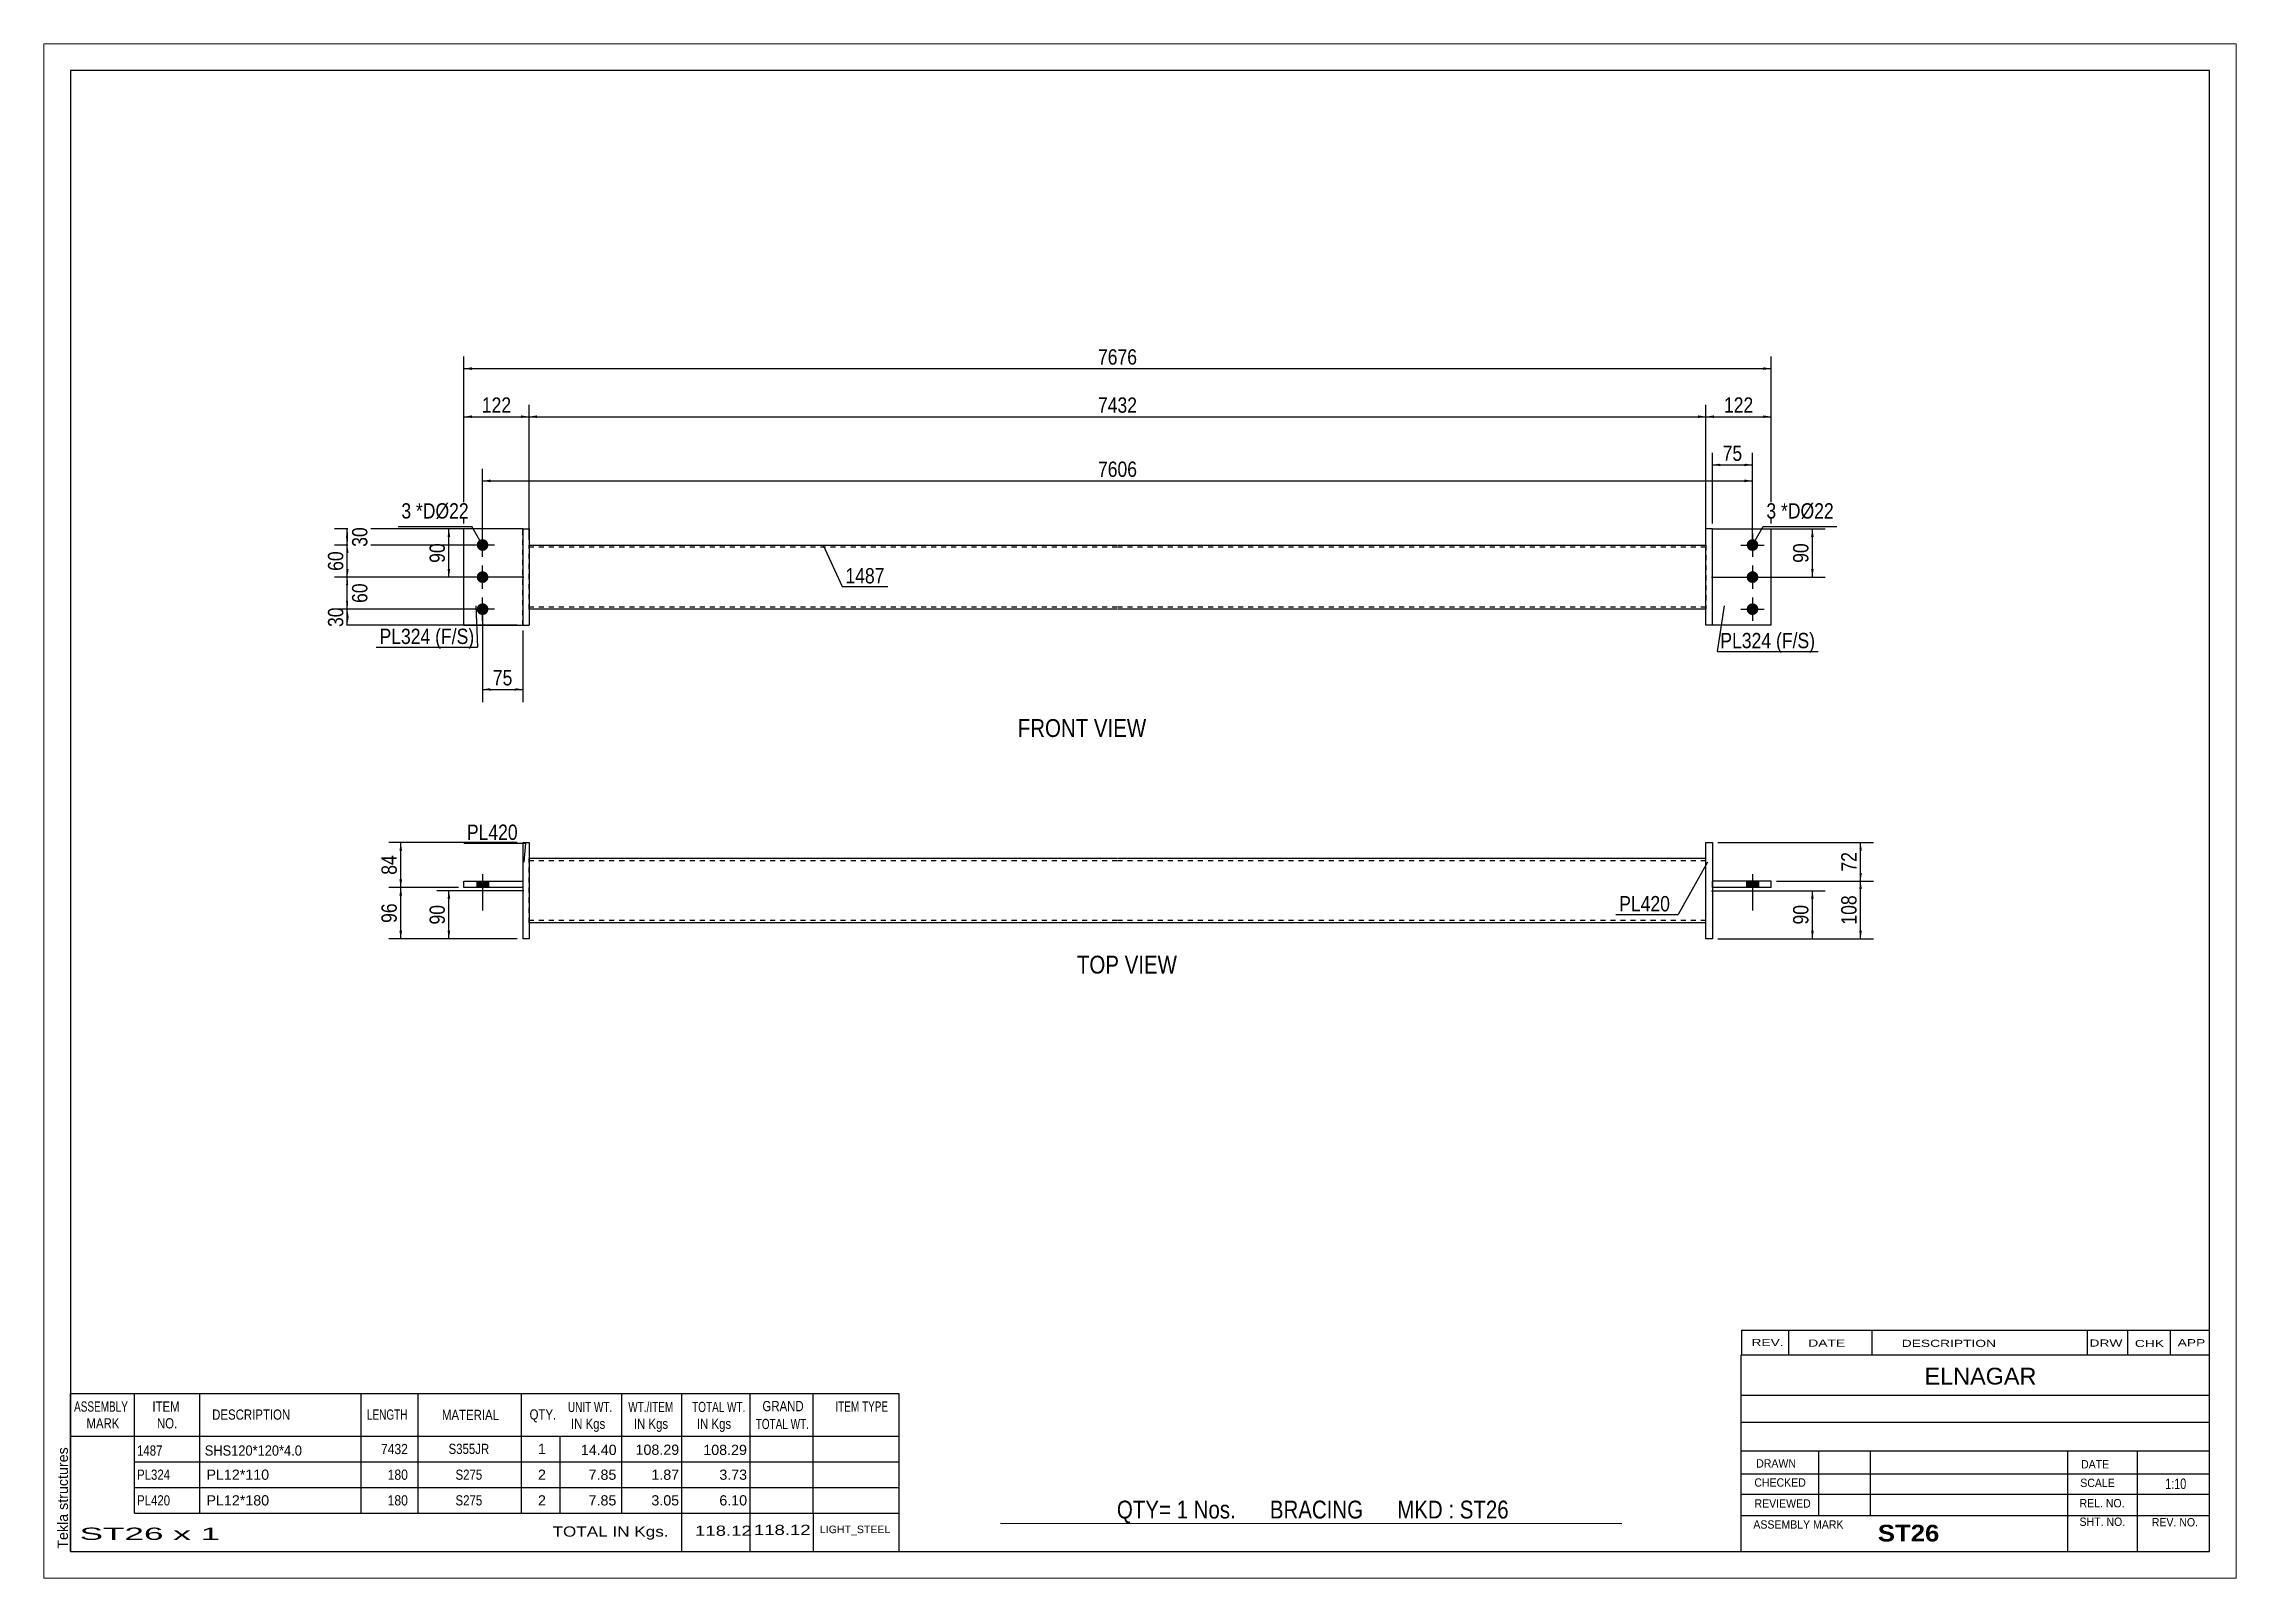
# Paper-space layout 'Layout1' of a CAD drawing. Header units: millimetres. Extents: x 0 to 410, y 0 to 287.
# The model-space entities are those that its viewports show. They can reach past a viewport. Long polylines and large blocks are cut down to what shows.
import ezdxf

# ---------------------------------------------------------------- set-up
doc = ezdxf.new("R2010")
doc.units = ezdxf.units.MM
doc.linetypes.add('DXK_LINE_DOT1', pattern=[1.8814, 0.9407, -0.9407])
doc.layers.add('Viewport layer', color=7, linetype='Continuous', plot=False)
doc.styles.add('Arial', font='ARIAL.TTF', dxfattribs={"height": 0.2})
doc.styles.add('Arial Bold', font='ARIALBD.TTF', dxfattribs={"height": 0.2})
doc.styles.add('Arial Narrow', font='ARIALN.TTF', dxfattribs={"height": 0.2})

# ---------------------------------------------------------------- blocks, each defined once
blk = doc.blocks.new('Unknown-629096005-1629')
at = {"color": 5, "linetype": 'Continuous'}
for p, q in [((405, 282), (5, 282)), ((5, 282), (5, 5)), ((405, 5), (405, 282)), ((5, 5), (405, 5))]:
    blk.add_line(p, q, dxfattribs=at)
at = {"color": 174, "linetype": 'Continuous', "style": 'Arial'}
blk.add_text('Tekla structures', height=1.9102, rotation=90, dxfattribs=at).set_placement((4.5, 5.5))
blk = doc.blocks.new('Unknown-629096005-11 - 1222')
at = {"color": 0, "linetype": 'Continuous'}
blk.add_wipeout([(206.21, 157.35), (206.21, 160.85), (182.14, 160.85), (182.14, 157.35)], dxfattribs=at)
at = {"color": 6, "linetype": 'Continuous', "style": 'Arial Narrow'}
blk.add_text('FRONT VIEW', height=3.34, dxfattribs=at).set_placement((182.14, 157.35))
blk = doc.blocks.new('Unknown-629096005-12 - 1249')
at = {"color": 0, "linetype": 'Continuous'}
blk.add_wipeout([(211.95, 113.09), (211.95, 116.59), (193.2, 116.59), (193.2, 113.09)], dxfattribs=at)
at = {"color": 6, "linetype": 'Continuous', "style": 'Arial Narrow'}
blk.add_text('TOP VIEW', height=3.34, dxfattribs=at).set_placement((193.2, 113.09))
blk = doc.blocks.new('Part-629096005-1239 - 1222')
at = {"color": 2, "linetype": 'Continuous'}
for p, q in [((89.55, 196.25), (89.55, 178.25)), ((89.55, 196.25), (90.75, 196.25)), ((90.75, 196.25), (90.75, 178.25)), ((89.55, 178.25), (90.75, 178.25))]:
    blk.add_line(p, q, dxfattribs=at)
blk = doc.blocks.new('Part-629096005-1238 - 1222')
at = {"color": 2, "linetype": 'Continuous'}
for p, q in [((78.55, 178.25), (78.55, 196.25)), ((89.55, 196.25), (78.55, 196.25)), ((78.55, 178.25), (89.55, 178.25))]:
    blk.add_line(p, q, dxfattribs=at)
at = {"color": 7, "linetype": 'DXK_LINE_DOT1'}
blk.add_line((89.55, 178.25), (89.55, 196.25), dxfattribs=at)
blk = doc.blocks.new('Part-629096005-1240 - 1222')
at = {"color": 2, "linetype": 'Continuous'}
for p, q in [((312.05, 196.25), (323.05, 196.25)), ((323.05, 178.25), (323.05, 196.25)), ((323.05, 178.25), (312.05, 178.25))]:
    blk.add_line(p, q, dxfattribs=at)
at = {"color": 7, "linetype": 'DXK_LINE_DOT1'}
blk.add_line((312.05, 178.25), (312.05, 196.25), dxfattribs=at)
blk = doc.blocks.new('Part-629096005-1241 - 1222')
at = {"color": 2, "linetype": 'Continuous'}
for p, q in [((312.05, 196.25), (310.85, 196.25)), ((310.85, 178.25), (310.85, 196.25)), ((312.05, 178.25), (312.05, 196.25)), ((312.05, 178.25), (310.85, 178.25))]:
    blk.add_line(p, q, dxfattribs=at)
blk = doc.blocks.new('Part-629096005-1242 - 1222')
at = {"color": 2, "linetype": 'Continuous'}
for p, q in [((90.75, 193.25), (200.75, 193.25)), ((200.85, 193.25), (310.85, 193.25)), ((200.75, 181.25), (90.75, 181.25)), ((310.85, 181.25), (200.85, 181.25))]:
    blk.add_line(p, q, dxfattribs=at)
at = {"color": 7, "linetype": 'DXK_LINE_DOT1'}
for p, q in [((90.75, 181.25), (90.75, 193.25)), ((200.75, 192.85), (90.75, 192.85)), ((310.85, 192.85), (200.85, 192.85)), ((310.85, 193.25), (310.85, 181.25)), ((200.75, 181.65), (90.75, 181.65)), ((310.85, 181.65), (200.85, 181.65))]:
    blk.add_line(p, q, dxfattribs=at)
blk = doc.blocks.new('Bolt-629096005-1243 - 1222')
at = {"linetype": 'Continuous'}
for points in [[(82.05, 192.15, -1), (82.05, 194.35, -1)], [(82.05, 186.15, -1), (82.05, 188.35, -1)], [(82.05, 180.15, -1), (82.05, 182.35, -1)]]:
    blk.add_hatch(color=3, dxfattribs=at).paths.add_polyline_path(points)
at = {"color": 3, "linetype": 'Continuous'}
for p, q in [((84.25, 193.25), (79.85, 193.25)), ((82.05, 191.05), (82.05, 195.45)), ((82.05, 185.05), (82.05, 189.45)), ((84.25, 187.25), (79.85, 187.25)), ((84.25, 181.25), (79.85, 181.25)), ((82.05, 179.05), (82.05, 183.45))]:
    blk.add_line(p, q, dxfattribs=at)
blk = doc.blocks.new('Bolt-629096005-1244 - 1222')
at = {"linetype": 'Continuous'}
for points in [[(319.55, 194.35, -1), (319.55, 192.15, -1)], [(319.55, 188.35, -1), (319.55, 186.15, -1)], [(319.55, 182.35, -1), (319.55, 180.15, -1)]]:
    blk.add_hatch(color=3, dxfattribs=at).paths.add_polyline_path(points)
at = {"color": 3, "linetype": 'Continuous'}
for p, q in [((317.35, 193.25), (321.75, 193.25)), ((319.55, 195.45), (319.55, 191.05)), ((319.55, 189.45), (319.55, 185.05)), ((317.35, 187.25), (321.75, 187.25)), ((317.35, 181.25), (321.75, 181.25)), ((319.55, 183.45), (319.55, 179.05))]:
    blk.add_line(p, q, dxfattribs=at)
blk = doc.blocks.new('Bolt-629096005-1256 - 1249')
at = {"linetype": 'Continuous'}
blk.add_hatch(color=3, dxfattribs=at).paths.add_polyline_path([(320.65, 130.39), (318.45, 130.39), (318.45, 129.19), (320.65, 129.19)])
blk.add_hatch(color=3, dxfattribs=at).paths.add_polyline_path([(320.65, 130.39), (318.45, 130.39), (318.45, 129.19), (320.65, 129.19)])
blk.add_hatch(color=3, dxfattribs=at).paths.add_polyline_path([(320.65, 130.39), (318.45, 130.39), (318.45, 129.19), (320.65, 129.19)])
at = {"color": 3, "linetype": 'Continuous'}
for p, q in [((319.55, 131.69), (319.55, 124.89)), ((319.55, 131.69), (319.55, 124.89)), ((319.55, 131.69), (319.55, 124.89)), ((318.45, 130.39), (318.45, 129.19)), ((318.45, 130.39), (318.45, 129.19)), ((318.45, 130.39), (318.45, 129.19)), ((320.65, 130.39), (320.65, 129.19)), ((320.65, 130.39), (320.65, 129.19)), ((320.65, 130.39), (320.65, 129.19))]:
    blk.add_line(p, q, dxfattribs=at)
blk = doc.blocks.new('Part-629096005-1250 - 1249')
at = {"color": 2, "linetype": 'Continuous'}
for p, q in [((78.55, 130.39), (89.55, 130.39)), ((78.55, 129.19), (78.55, 130.39)), ((89.55, 129.19), (78.55, 129.19)), ((89.55, 130.39), (89.55, 129.19))]:
    blk.add_line(p, q, dxfattribs=at)
blk = doc.blocks.new('Part-629096005-1251 - 1249')
at = {"color": 2, "linetype": 'Continuous'}
for p, q in [((89.55, 137.59), (89.55, 119.59)), ((89.55, 137.59), (90.75, 137.59)), ((90.75, 137.59), (90.75, 119.59)), ((90.75, 119.59), (89.55, 119.59))]:
    blk.add_line(p, q, dxfattribs=at)
blk = doc.blocks.new('Part-629096005-1252 - 1249')
at = {"color": 2, "linetype": 'Continuous'}
for p, q in [((323.05, 130.39), (312.05, 130.39)), ((312.05, 129.19), (312.05, 130.39)), ((323.05, 129.19), (312.05, 129.19)), ((323.05, 129.19), (323.05, 130.39))]:
    blk.add_line(p, q, dxfattribs=at)
blk = doc.blocks.new('Part-629096005-1253 - 1249')
at = {"color": 2, "linetype": 'Continuous'}
for p, q in [((310.85, 119.59), (310.85, 137.59)), ((310.85, 137.59), (312.05, 137.59)), ((312.05, 137.59), (312.05, 119.59)), ((312.05, 119.59), (310.85, 119.59))]:
    blk.add_line(p, q, dxfattribs=at)
blk = doc.blocks.new('Part-629096005-1254 - 1249')
at = {"color": 2, "linetype": 'Continuous'}
for p, q in [((200.75, 134.59), (90.75, 134.59)), ((310.85, 134.59), (200.85, 134.59)), ((200.75, 122.59), (90.75, 122.59)), ((310.85, 122.59), (200.85, 122.59))]:
    blk.add_line(p, q, dxfattribs=at)
at = {"color": 7, "linetype": 'DXK_LINE_DOT1'}
for p, q in [((90.75, 122.59), (90.75, 134.59)), ((200.75, 134.19), (90.75, 134.19)), ((310.85, 134.19), (200.85, 134.19)), ((310.85, 122.59), (310.85, 134.59)), ((200.75, 122.99), (90.75, 122.99)), ((310.85, 122.99), (200.85, 122.99))]:
    blk.add_line(p, q, dxfattribs=at)
blk = doc.blocks.new('Bolt-629096005-1255 - 1249')
at = {"linetype": 'Continuous'}
blk.add_hatch(color=3, dxfattribs=at).paths.add_polyline_path([(80.95, 129.19), (83.15, 129.19), (83.15, 130.39), (80.95, 130.39)])
blk.add_hatch(color=3, dxfattribs=at).paths.add_polyline_path([(80.95, 129.19), (83.15, 129.19), (83.15, 130.39), (80.95, 130.39)])
blk.add_hatch(color=3, dxfattribs=at).paths.add_polyline_path([(80.95, 129.19), (83.15, 129.19), (83.15, 130.39), (80.95, 130.39)])
at = {"color": 3, "linetype": 'Continuous'}
for p, q in [((82.05, 131.69), (82.05, 124.89)), ((82.05, 131.69), (82.05, 124.89)), ((82.05, 131.69), (82.05, 124.89)), ((80.95, 130.39), (80.95, 129.19)), ((80.95, 130.39), (80.95, 129.19)), ((80.95, 130.39), (80.95, 129.19)), ((83.15, 130.39), (83.15, 129.19)), ((83.15, 130.39), (83.15, 129.19)), ((83.15, 130.39), (83.15, 129.19))]:
    blk.add_line(p, q, dxfattribs=at)
blk = doc.blocks.new('StraightDimension-629096005-1309 - 1222')
at = {"linetype": 'Continuous'}
for points in [[(80.05, 217), (78.55, 217.25), (80.05, 217.5)], [(89.25, 217.5), (90.75, 217.25), (89.25, 217)]]:
    blk.add_hatch(color=7, dxfattribs=at).paths.add_polyline_path(points)
at = {"color": 7, "linetype": 'Continuous'}
for p, q in [((78.55, 197.25), (78.55, 219.5)), ((90.75, 194.25), (90.75, 219.5)), ((78.55, 217.25), (90.75, 217.25))]:
    blk.add_line(p, q, dxfattribs=at)
at = {"color": 0}
blk.add_wipeout([(87.99, 217.4), (87.99, 221.6), (81.31, 221.6), (81.31, 217.4)], dxfattribs=at)
at = {"color": 3, "style": 'Arial Narrow'}
blk.add_text('122', height=2.863, dxfattribs=at).set_placement((81.91, 218))
blk = doc.blocks.new('StraightDimension-629096005-1744 - 1222')
at = {"linetype": 'Continuous'}
for points in [[(56.5, 191.75), (56.75, 193.25), (57, 191.75)], [(57, 188.75), (56.75, 187.25), (56.5, 188.75)]]:
    blk.add_hatch(color=7, dxfattribs=at).paths.add_polyline_path(points)
at = {"color": 7, "linetype": 'Continuous'}
for p, q in [((81.05, 193.25), (54.5, 193.25)), ((56.75, 187.25), (56.75, 193.25)), ((81.05, 187.25), (54.5, 187.25))]:
    blk.add_line(p, q, dxfattribs=at)
at = {"color": 0}
blk.add_wipeout([(56.6, 192.68), (52.4, 192.68), (52.4, 187.82), (56.6, 187.82)], dxfattribs=at)
at = {"color": 3, "style": 'Arial Narrow'}
blk.add_text('60', height=2.863, rotation=90.0002, dxfattribs=at).set_placement((56, 188.42))
blk = doc.blocks.new('StraightDimension-629096005-1308 - 1222')
at = {"linetype": 'Continuous'}
for points in [[(92.25, 217), (90.75, 217.25), (92.25, 217.5)], [(309.35, 217.5), (310.85, 217.25), (309.35, 217)]]:
    blk.add_hatch(color=7, dxfattribs=at).paths.add_polyline_path(points)
at = {"color": 7, "linetype": 'Continuous'}
for p, q in [((90.75, 194.25), (90.75, 219.5)), ((310.85, 194.25), (310.85, 219.5)), ((90.75, 217.25), (310.85, 217.25))]:
    blk.add_line(p, q, dxfattribs=at)
at = {"color": 0}
blk.add_wipeout([(205.06, 217.4), (205.06, 221.6), (196.54, 221.6), (196.54, 217.4)], dxfattribs=at)
at = {"color": 3, "style": 'Arial Narrow'}
blk.add_text('7432', height=2.863, dxfattribs=at).set_placement((197.14, 218))
blk = doc.blocks.new('StraightDimension-629096005-1307 - 1222')
at = {"linetype": 'Continuous'}
for points in [[(312.35, 217), (310.85, 217.25), (312.35, 217.5)], [(321.55, 217.5), (323.05, 217.25), (321.55, 217)]]:
    blk.add_hatch(color=7, dxfattribs=at).paths.add_polyline_path(points)
at = {"color": 7, "linetype": 'Continuous'}
for p, q in [((310.85, 194.25), (310.85, 219.5)), ((323.05, 197.25), (323.05, 219.5)), ((310.85, 217.25), (323.05, 217.25))]:
    blk.add_line(p, q, dxfattribs=at)
at = {"color": 0}
blk.add_wipeout([(320.29, 217.4), (320.29, 221.6), (313.61, 221.6), (313.61, 217.4)], dxfattribs=at)
at = {"color": 3, "style": 'Arial Narrow'}
blk.add_text('122', height=2.863, dxfattribs=at).set_placement((314.21, 218))
blk = doc.blocks.new('StraightDimension-629096005-1301 - 1222')
at = {"linetype": 'Continuous'}
for points in [[(83.55, 205), (82.05, 205.25), (83.55, 205.5)], [(318.05, 205.5), (319.55, 205.25), (318.05, 205)]]:
    blk.add_hatch(color=7, dxfattribs=at).paths.add_polyline_path(points)
at = {"color": 7, "linetype": 'Continuous'}
for p, q in [((82.05, 194.25), (82.05, 207.5)), ((82.05, 205.25), (319.55, 205.25)), ((319.55, 194.25), (319.55, 207.5))]:
    blk.add_line(p, q, dxfattribs=at)
at = {"color": 0}
blk.add_wipeout([(205.06, 205.4), (205.06, 209.6), (196.54, 209.6), (196.54, 205.4)], dxfattribs=at)
at = {"color": 3, "style": 'Arial Narrow'}
blk.add_text('7606', height=2.863, dxfattribs=at).set_placement((197.14, 206))
blk = doc.blocks.new('StraightDimension-629096005-1263 - 1222')
at = {"linetype": 'Continuous'}
for points in [[(75.5, 194.75), (75.75, 196.25), (76, 194.75)], [(76, 188.75), (75.75, 187.25), (75.5, 188.75)]]:
    blk.add_hatch(color=7, dxfattribs=at).paths.add_polyline_path(points)
at = {"color": 7, "linetype": 'Continuous'}
for p, q in [((88.55, 196.25), (73.5, 196.25)), ((75.75, 187.25), (75.75, 196.25)), ((89.75, 187.25), (73.5, 187.25))]:
    blk.add_line(p, q, dxfattribs=at)
at = {"color": 0}
blk.add_wipeout([(75.6, 194.18), (71.4, 194.18), (71.4, 189.32), (75.6, 189.32)], dxfattribs=at)
at = {"color": 3, "style": 'Arial Narrow'}
blk.add_text('90', height=2.863, rotation=90.0002, dxfattribs=at).set_placement((75, 189.92))
blk = doc.blocks.new('StraightDimension-629096005-1269 - 1222')
at = {"linetype": 'Continuous'}
for points in [[(330.5, 194.75), (330.75, 196.25), (331, 194.75)], [(331, 188.75), (330.75, 187.25), (330.5, 188.75)]]:
    blk.add_hatch(color=7, dxfattribs=at).paths.add_polyline_path(points)
at = {"color": 7, "linetype": 'Continuous'}
for p, q in [((313.05, 196.25), (333.15, 196.25)), ((330.75, 187.25), (330.75, 196.25)), ((311.85, 187.25), (333.15, 187.25))]:
    blk.add_line(p, q, dxfattribs=at)
at = {"color": 0}
blk.add_wipeout([(330.6, 194.18), (326.4, 194.18), (326.4, 189.32), (330.6, 189.32)], dxfattribs=at)
at = {"color": 3, "style": 'Arial Narrow'}
blk.add_text('90', height=2.863, rotation=90.0002, dxfattribs=at).set_placement((330, 189.92))
blk = doc.blocks.new('StraightDimension-629096005-1274 - 1222')
at = {"linetype": 'Continuous'}
for points in [[(56.5, 194.75), (56.75, 196.25), (57, 194.75)], [(57, 194.75), (56.75, 193.25), (56.5, 194.75)]]:
    blk.add_hatch(color=7, dxfattribs=at).paths.add_polyline_path(points)
at = {"color": 7, "linetype": 'Continuous'}
for p, q in [((88.55, 196.25), (54.35, 196.25)), ((81.05, 193.25), (54.35, 193.25)), ((56.75, 193.25), (56.75, 196.25))]:
    blk.add_line(p, q, dxfattribs=at)
at = {"color": 0}
blk.add_wipeout([(61.1, 197.18), (56.9, 197.18), (56.9, 192.32), (61.1, 192.32)], dxfattribs=at)
at = {"color": 3, "style": 'Arial Narrow'}
blk.add_text('30', height=2.863, rotation=90.0002, dxfattribs=at).set_placement((60.5, 192.92))
blk = doc.blocks.new('StraightDimension-629096005-1277 - 1222')
at = {"linetype": 'Continuous'}
for points in [[(56.5, 179.75), (56.75, 181.25), (57, 179.75)], [(57, 179.75), (56.75, 178.25), (56.5, 179.75)]]:
    blk.add_hatch(color=7, dxfattribs=at).paths.add_polyline_path(points)
at = {"color": 7, "linetype": 'Continuous'}
for p, q in [((81.05, 181.25), (54.5, 181.25)), ((56.75, 178.25), (56.75, 181.25)), ((88.55, 178.25), (54.5, 178.25))]:
    blk.add_line(p, q, dxfattribs=at)
at = {"color": 0}
blk.add_wipeout([(56.6, 182.18), (52.4, 182.18), (52.4, 177.32), (56.6, 177.32)], dxfattribs=at)
at = {"color": 3, "style": 'Arial Narrow'}
blk.add_text('30', height=2.863, rotation=90.0002, dxfattribs=at).set_placement((56, 177.92))
blk = doc.blocks.new('StraightDimension-629096005-1290 - 1222')
at = {"linetype": 'Continuous'}
for points in [[(83.55, 166), (82.05, 166.25), (83.55, 166.5)], [(88.05, 166.5), (89.55, 166.25), (88.05, 166)]]:
    blk.add_hatch(color=7, dxfattribs=at).paths.add_polyline_path(points)
at = {"color": 7, "linetype": 'Continuous'}
for p, q in [((82.05, 180.25), (82.05, 163.85)), ((89.55, 177.25), (89.55, 163.85)), ((82.05, 166.25), (89.55, 166.25))]:
    blk.add_line(p, q, dxfattribs=at)
at = {"color": 0}
blk.add_wipeout([(88.23, 166.4), (88.23, 170.6), (83.37, 170.6), (83.37, 166.4)], dxfattribs=at)
at = {"color": 3, "style": 'Arial Narrow'}
blk.add_text('75', height=2.863, dxfattribs=at).set_placement((83.97, 167))
blk = doc.blocks.new('StraightDimension-629096005-1295 - 1222')
at = {"linetype": 'Continuous'}
for points in [[(313.55, 208), (312.05, 208.25), (313.55, 208.5)], [(318.05, 208.5), (319.55, 208.25), (318.05, 208)]]:
    blk.add_hatch(color=7, dxfattribs=at).paths.add_polyline_path(points)
at = {"color": 7, "linetype": 'Continuous'}
for p, q in [((312.05, 197.25), (312.05, 210.5)), ((319.55, 194.25), (319.55, 210.5)), ((312.05, 208.25), (319.55, 208.25))]:
    blk.add_line(p, q, dxfattribs=at)
at = {"color": 0}
blk.add_wipeout([(318.23, 208.4), (318.23, 212.6), (313.37, 212.6), (313.37, 208.4)], dxfattribs=at)
at = {"color": 3, "style": 'Arial Narrow'}
blk.add_text('75', height=2.863, dxfattribs=at).set_placement((313.97, 209))
blk = doc.blocks.new('StraightDimension-629096005-1315 - 1222')
at = {"linetype": 'Continuous'}
for points in [[(80.05, 226), (78.55, 226.25), (80.05, 226.5)], [(321.55, 226.5), (323.05, 226.25), (321.55, 226)]]:
    blk.add_hatch(color=7, dxfattribs=at).paths.add_polyline_path(points)
at = {"color": 7, "linetype": 'Continuous'}
for p, q in [((78.55, 197.25), (78.55, 228.5)), ((78.55, 226.25), (323.05, 226.25)), ((323.05, 197.25), (323.05, 228.5))]:
    blk.add_line(p, q, dxfattribs=at)
at = {"color": 0}
blk.add_wipeout([(205.06, 226.4), (205.06, 230.6), (196.54, 230.6), (196.54, 226.4)], dxfattribs=at)
at = {"color": 3, "style": 'Arial Narrow'}
blk.add_text('7676', height=2.863, dxfattribs=at).set_placement((197.14, 227))
blk = doc.blocks.new('StraightDimension-629096005-1742 - 1222')
at = {"linetype": 'Continuous'}
for points in [[(56.5, 185.75), (56.75, 187.25), (57, 185.75)], [(57, 182.75), (56.75, 181.25), (56.5, 182.75)]]:
    blk.add_hatch(color=7, dxfattribs=at).paths.add_polyline_path(points)
at = {"color": 7, "linetype": 'Continuous'}
for p, q in [((81.05, 187.25), (54.35, 187.25)), ((56.75, 181.25), (56.75, 187.25)), ((81.05, 181.25), (54.35, 181.25))]:
    blk.add_line(p, q, dxfattribs=at)
at = {"color": 0}
blk.add_wipeout([(61.1, 186.68), (56.9, 186.68), (56.9, 181.82), (61.1, 181.82)], dxfattribs=at)
at = {"color": 3, "style": 'Arial Narrow'}
blk.add_text('60', height=2.863, rotation=90.0002, dxfattribs=at).set_placement((60.5, 182.42))
blk = doc.blocks.new('StraightDimension-629096005-1329 - 1249')
at = {"linetype": 'Continuous'}
for points in [[(66.5, 136.09), (66.75, 137.59), (67, 136.09)], [(67, 130.69), (66.75, 129.19), (66.5, 130.69)]]:
    blk.add_hatch(color=7, dxfattribs=at).paths.add_polyline_path(points)
at = {"color": 7, "linetype": 'Continuous'}
for p, q in [((88.55, 137.59), (64.5, 137.59)), ((66.75, 129.19), (66.75, 137.59)), ((77.55, 129.19), (64.5, 129.19))]:
    blk.add_line(p, q, dxfattribs=at)
at = {"color": 0}
blk.add_wipeout([(66.6, 135.82), (62.4, 135.82), (62.4, 130.97), (66.6, 130.97)], dxfattribs=at)
at = {"color": 3, "style": 'Arial Narrow'}
blk.add_text('84', height=2.863, rotation=90.0002, dxfattribs=at).set_placement((66, 131.57))
blk = doc.blocks.new('StraightDimension-629096005-1324 - 1249')
at = {"linetype": 'Continuous'}
for points in [[(330.5, 127.09), (330.75, 128.59), (331, 127.09)], [(331, 121.09), (330.75, 119.59), (330.5, 121.09)]]:
    blk.add_hatch(color=7, dxfattribs=at).paths.add_polyline_path(points)
at = {"color": 7, "linetype": 'Continuous'}
for p, q in [((311.85, 128.59), (333.15, 128.59)), ((330.75, 119.59), (330.75, 128.59)), ((313.05, 119.59), (333.15, 119.59))]:
    blk.add_line(p, q, dxfattribs=at)
at = {"color": 0}
blk.add_wipeout([(330.6, 126.52), (326.4, 126.52), (326.4, 121.67), (330.6, 121.67)], dxfattribs=at)
at = {"color": 3, "style": 'Arial Narrow'}
blk.add_text('90', height=2.863, rotation=90.0002, dxfattribs=at).set_placement((330, 122.27))
blk = doc.blocks.new('StraightDimension-629096005-1319 - 1249')
at = {"linetype": 'Continuous'}
for points in [[(75.5, 127.09), (75.75, 128.59), (76, 127.09)], [(76, 121.09), (75.75, 119.59), (75.5, 121.09)]]:
    blk.add_hatch(color=7, dxfattribs=at).paths.add_polyline_path(points)
at = {"color": 7, "linetype": 'Continuous'}
for p, q in [((89.75, 128.59), (73.5, 128.59)), ((75.75, 119.59), (75.75, 128.59)), ((88.55, 119.59), (73.5, 119.59))]:
    blk.add_line(p, q, dxfattribs=at)
at = {"color": 0}
blk.add_wipeout([(75.6, 126.52), (71.4, 126.52), (71.4, 121.67), (75.6, 121.67)], dxfattribs=at)
at = {"color": 3, "style": 'Arial Narrow'}
blk.add_text('90', height=2.863, rotation=90.0002, dxfattribs=at).set_placement((75, 122.27))
blk = doc.blocks.new('StraightDimension-629096005-1330 - 1249')
at = {"linetype": 'Continuous'}
for points in [[(66.5, 127.69), (66.75, 129.19), (67, 127.69)], [(67, 121.09), (66.75, 119.59), (66.5, 121.09)]]:
    blk.add_hatch(color=7, dxfattribs=at).paths.add_polyline_path(points)
at = {"color": 7, "linetype": 'Continuous'}
for p, q in [((77.55, 129.19), (64.5, 129.19)), ((66.75, 119.59), (66.75, 129.19)), ((88.55, 119.59), (64.5, 119.59))]:
    blk.add_line(p, q, dxfattribs=at)
at = {"color": 0}
blk.add_wipeout([(66.6, 126.82), (62.4, 126.82), (62.4, 121.97), (66.6, 121.97)], dxfattribs=at)
at = {"color": 3, "style": 'Arial Narrow'}
blk.add_text('96', height=2.863, rotation=90.0002, dxfattribs=at).set_placement((66, 122.57))
blk = doc.blocks.new('StraightDimension-629096005-1337 - 1249')
at = {"linetype": 'Continuous'}
for points in [[(339.5, 136.09), (339.75, 137.59), (340, 136.09)], [(340, 131.89), (339.75, 130.39), (339.5, 131.89)]]:
    blk.add_hatch(color=7, dxfattribs=at).paths.add_polyline_path(points)
at = {"color": 7, "linetype": 'Continuous'}
for p, q in [((313.05, 137.59), (342.15, 137.59)), ((339.75, 130.39), (339.75, 137.59)), ((324.05, 130.39), (342.15, 130.39))]:
    blk.add_line(p, q, dxfattribs=at)
at = {"color": 0}
blk.add_wipeout([(339.6, 136.42), (335.4, 136.42), (335.4, 131.57), (339.6, 131.57)], dxfattribs=at)
at = {"color": 3, "style": 'Arial Narrow'}
blk.add_text('72', height=2.863, rotation=90.0002, dxfattribs=at).set_placement((339, 132.17))
blk = doc.blocks.new('StraightDimension-629096005-1338 - 1249')
at = {"linetype": 'Continuous'}
for points in [[(339.5, 128.89), (339.75, 130.39), (340, 128.89)], [(340, 121.09), (339.75, 119.59), (339.5, 121.09)]]:
    blk.add_hatch(color=7, dxfattribs=at).paths.add_polyline_path(points)
at = {"color": 7, "linetype": 'Continuous'}
for p, q in [((324.05, 130.39), (342.15, 130.39)), ((339.75, 119.59), (339.75, 130.39)), ((313.05, 119.59), (342.15, 119.59))]:
    blk.add_line(p, q, dxfattribs=at)
at = {"color": 0}
blk.add_wipeout([(339.6, 128.34), (335.4, 128.34), (335.4, 121.65), (339.6, 121.65)], dxfattribs=at)
at = {"color": 3, "style": 'Arial Narrow'}
blk.add_text('108', height=2.863, rotation=90.0002, dxfattribs=at).set_placement((339, 122.25))
blk = doc.blocks.new('CBS_BOM-629096005-1850')
at = {"color": 7, "linetype": 'Continuous'}
for p, q in [((4.97, 26.57), (4.97, 34.57)), ((4.97, 34.57), (159.89, 34.57)), ((16.97, 26.57), (16.97, 34.57)), ((29.16, 26.57), (29.16, 34.57)), ((59.32, 26.57), (59.32, 34.57)), ((70, 26.57), (70, 34.57)), ((89.32, 26.57), (89.32, 34.57)), ((108.12, 26.57), (108.12, 34.57)), ((119.33, 26.57), (119.33, 34.57)), ((132.12, 26.57), (132.12, 34.57)), ((143.87, 26.57), (143.87, 34.57)), ((159.89, 34.56), (159.89, 26.58)), ((4.97, 26.57), (159.89, 26.57)), ((4.97, 21.77), (4.97, 26.57)), ((16.97, 21.77), (16.97, 26.57)), ((29.16, 21.77), (29.16, 26.57)), ((59.32, 21.77), (59.32, 26.57)), ((70, 21.77), (70, 26.57)), ((89.32, 21.77), (89.32, 26.57)), ((96.58, 21.77), (96.58, 26.57)), ((108.12, 21.77), (108.12, 26.57)), ((119.33, 21.77), (119.33, 26.57)), ((132.12, 21.77), (132.12, 26.57)), ((143.89, 21.77), (143.89, 26.57)), ((159.89, 26.57), (159.89, 21.77)), ((4.97, 16.97), (4.97, 21.77)), ((16.97, 21.77), (159.89, 21.77)), ((16.97, 16.97), (16.97, 21.77)), ((29.16, 16.97), (29.16, 21.77)), ((59.32, 16.97), (59.32, 21.77)), ((70, 16.97), (70, 21.77)), ((89.32, 16.97), (89.32, 21.77)), ((96.58, 16.97), (96.58, 21.77)), ((108.12, 16.97), (108.12, 21.77)), ((119.33, 16.97), (119.33, 21.77)), ((132.12, 16.97), (132.12, 21.77)), ((143.89, 16.97), (143.89, 21.77)), ((159.89, 21.76), (159.89, 16.97)), ((4.97, 12.17), (4.97, 16.97)), ((16.97, 16.97), (159.89, 16.97)), ((16.97, 12.17), (16.97, 16.97)), ((29.16, 12.17), (29.16, 16.97)), ((59.32, 12.17), (59.32, 16.97)), ((70, 12.17), (70, 16.97)), ((89.32, 12.17), (89.32, 16.97)), ((96.58, 12.17), (96.58, 16.97)), ((108.12, 12.17), (108.12, 16.97)), ((119.33, 12.17), (119.33, 16.97)), ((132.12, 12.17), (132.12, 16.97)), ((143.89, 12.17), (143.89, 16.97)), ((159.89, 16.96), (159.89, 12.17)), ((4.97, 4.97), (4.97, 12.15)), ((16.97, 12.17), (159.89, 12.17)), ((119.33, 4.97), (119.33, 12.15)), ((132.12, 4.97), (132.12, 12.15)), ((143.93, 4.97), (143.93, 12.15)), ((159.89, 12.17), (159.89, 4.97)), ((4.97, 4.97), (159.89, 4.97))]:
    blk.add_line(p, q, dxfattribs=at)
at = {"color": 3, "linetype": 'Continuous', "style": 'Arial'}
for s, height, width, p in [('ASSEMBLY', 1.91, 0.7, (5.65, 31.14)), ('ITEM', 1.91, 0.8, (20.3, 31.14)), ('UNIT WT.', 1.91, 0.7, (98.01, 31.07)), ('WT./ITEM', 1.91, 0.7, (109.3, 31.07)), ('TOTAL WT.', 1.91, 0.7, (121.24, 31.07)), ('GRAND', 1.91, 0.8, (134.39, 31.23)), ('ITEM TYPE', 1.91, 0.7, (148.03, 31.15)), ('MARK', 1.91, 0.8, (7.97, 28.01)), ('NO.', 1.91, 0.8, (21.15, 28.01)), ('DESCRIPTION', 1.9102, 0.8, (31.48, 29.64)), ('LENGTH', 1.91, 0.7, (60.43, 29.64)), ('MATERIAL', 1.91, 0.8, (74.45, 29.59)), ('QTY.', 1.91, 0.8, (90.84, 29.67)), ('IN Kgs', 1.91, 0.8, (98.59, 27.93)), ('IN Kgs', 1.91, 0.8, (110.34, 27.93)), ('IN Kgs', 1.91, 0.8, (122.13, 27.93)), ('TOTAL WT.', 1.91, 0.7, (133.13, 27.89))]:
    blk.add_text(s, height=height, dxfattribs=dict(at, width=width)).set_placement(p)
at = {"color": 7, "linetype": 'Continuous', "style": 'Arial'}
for s, height, width, p in [('1487', 1.91, 0.8, (17.43, 22.92)), ('SHS120*120*4.0', 1.9102, 0.9, (30.1, 22.92)), ('7432', 1.91, 0.85, (63.04, 23.2)), ('S355JR', 1.91, 0.8, (75.69, 23.23)), ('PL324', 1.91, 0.8, (17.43, 18.4)), ('180', 1.91, 0.85, (64.3, 18.4)), ('S275', 1.91, 0.8, (76.99, 18.4)), ('PL420', 1.91, 0.8, (17.43, 13.6)), ('180', 1.91, 0.85, (64.3, 13.6)), ('S275', 1.91, 0.8, (76.99, 13.6))]:
    blk.add_text(s, height=height, dxfattribs=dict(at, width=width)).set_placement(p)
for s, p in [('1', (92.41, 23.23)), ('14.40', (100.44, 23.04)), ('108.29', (110.66, 23.07)), ('108.29', (123.33, 23.04)), ('PL12*110', (30.41, 18.4)), ('2', (92.41, 18.4)), ('7.85', (101.88, 18.4)), ('1.87', (113.62, 18.4)), ('3.73', (126.33, 18.4)), ('PL12*180', (30.41, 13.6)), ('2', (92.41, 13.6)), ('7.85', (101.88, 13.6)), ('3.05', (113.62, 13.6)), ('6.10', (126.33, 13.6))]:
    blk.add_text(s, height=1.91, dxfattribs=at).set_placement(p)
at = {"color": 6, "linetype": 'Continuous', "style": 'Arial'}
for s, height, width, p in [('ST26 x 1', 2.292, 2.05, (6.69, 7.16)), ('TOTAL IN Kgs.', 1.9102, 1.2, (95.13, 7.77)), ('118.12', 1.91, 1.3, (121.79, 7.92)), ('118.12', 1.91, 1.3, (132.79, 8.08))]:
    blk.add_text(s, height=height, dxfattribs=dict(at, width=width)).set_placement(p)
blk.add_text('LIGHT_STEEL', height=1.4135, dxfattribs=at).set_placement((145.14, 8.42))
blk = doc.blocks.new('CBS_CALLOFF-629096005-1851')
at = {"color": 7, "linetype": 'Continuous'}
blk.add_line((178.88, 10.27), (295.11, 10.25), dxfattribs=at)
at = {"color": 3, "linetype": 'Continuous', "style": 'Arial Narrow'}
blk.add_text('QTY= 1 Nos.      BRACING      MKD : ST26', height=3.3405, dxfattribs=at).set_placement((200.68, 11.16))
blk = doc.blocks.new('CBS_NAME_BLOG-629096005-1852')
at = {"color": 7, "linetype": 'Continuous'}
for p, q in [((317.41, 41.75), (404.93, 41.75)), ((317.41, 5.04), (317.41, 41.75)), ((317.41, 34.21), (404.93, 34.21)), ((317.48, 29.16), (405, 29.16)), ((317.41, 23.79), (404.93, 23.79)), ((331.93, 11.68), (331.93, 23.78)), ((341.62, 11.71), (341.62, 23.78)), ((378.53, 5.04), (378.53, 23.77)), ((391.58, 5.04), (391.58, 23.78)), ((317.42, 19.49), (405, 19.51)), ((317.41, 15.74), (404.93, 15.74)), ((317.41, 11.7), (404.93, 11.7)), ((317.41, 5), (405, 5))]:
    blk.add_line(p, q, dxfattribs=at)
at = {"color": 3, "linetype": 'Continuous', "style": 'Arial'}
blk.add_text('ELNAGAR', height=3.133, dxfattribs=at).set_placement((351.73, 36.22))
at = {"color": 3, "linetype": 'Continuous'}
for s, height, style, width, p in [('DRAWN', 1.566, 'Arial', 0.9, (320.24, 20.68)), ('DATE', 1.566, 'Arial', 0.9, (381, 20.52)), ('CHECKED', 1.566, 'Arial', 0.9, (319.89, 17.11)), ('SCALE', 1.566, 'Arial', 0.9, (380.85, 17.04)), ('1:10', 1.957, 'Arial Narrow', 0.9, (396.74, 16.68)), ('REVIEWED', 1.566, 'Arial', 0.9, (319.93, 13.19)), ('REL. NO.', 1.566, 'Arial', 0.9, (380.71, 13.24)), ('ASSEMBLY MARK', 1.5663, 'Arial', 0.9, (319.71, 9.26)), ('ST26', 3.131, 'Arial Bold', 1.1, (342.99, 6.86)), ('SHT. NO.', 1.566, 'Arial', 0.9, (380.71, 9.77)), ('REV. NO.', 1.566, 'Arial', 0.9, (394.23, 9.68))]:
    blk.add_text(s, height=height, dxfattribs=dict(at, style=style, width=width)).set_placement(p)
blk = doc.blocks.new('CBS_REVISION-629096005-1853')
at = {"color": 7, "linetype": 'Continuous'}
for p, q in [((317.49, 46.38), (404.99, 46.38)), ((317.49, 46.38), (317.49, 41.75)), ((326.29, 46.38), (326.29, 41.75)), ((341.88, 46.38), (341.88, 41.81)), ((382.14, 46.38), (382.14, 41.75)), ((389.68, 46.38), (389.68, 41.75)), ((397.63, 46.38), (397.63, 41.75)), ((317.49, 41.75), (404.99, 41.75))]:
    blk.add_line(p, q, dxfattribs=at)
at = {"color": 7, "style": 'Arial Narrow', "width": 1.7}
for s, height, p in [('REV.', 1.326, (319.35, 43.43)), ('DATE', 1.326, (329.98, 43.31)), ('DESCRIPTION', 1.3257, (347.46, 43.26)), ('DRW', 1.326, (382.57, 43.32)), ('CHK', 1.326, (391.06, 43.23)), ('APP', 1.326, (399.06, 43.38))]:
    blk.add_text(s, height=height, dxfattribs=at).set_placement(p)
blk = doc.blocks.new('Mark-629096005-1366 - 1222')
at = {"color": 0}
blk.add_wipeout([(323.98, 198.21), (323.98, 201.21), (322.15, 201.21), (322.15, 198.21)], dxfattribs=at)
blk.add_wipeout([(323.98, 198.21), (323.98, 201.21), (322.15, 201.21), (322.15, 198.21)], dxfattribs=at)
at = {"color": 7, "linetype": 'Continuous'}
blk.add_line((319.55, 193.25), (321.55, 196.71), dxfattribs=at)
at = {"color": 0}
blk.add_wipeout([(328.53, 198.21), (328.53, 201.21), (324.88, 201.21), (324.88, 198.21)], dxfattribs=at)
blk.add_wipeout([(328.53, 198.21), (328.53, 201.21), (324.88, 201.21), (324.88, 198.21)], dxfattribs=at)
at = {"color": 3, "style": 'Arial Narrow'}
blk.add_text('3', height=2.86, dxfattribs=at).set_placement((322.15, 198.21))
at = {"color": 0}
blk.add_wipeout([(334.74, 198.21), (334.74, 201.21), (328.53, 201.21), (328.53, 198.21)], dxfattribs=at)
blk.add_wipeout([(334.74, 198.21), (334.74, 201.21), (328.53, 201.21), (328.53, 198.21)], dxfattribs=at)
at = {"color": 7, "linetype": 'Continuous'}
blk.add_line((321.55, 196.71), (335.34, 196.71), dxfattribs=at)
at = {"color": 3, "style": 'Arial Narrow'}
for s, p in [('*D', (324.88, 198.21)), ('Ø22', (328.53, 198.21))]:
    blk.add_text(s, height=2.863, dxfattribs=at).set_placement(p)
blk = doc.blocks.new('Mark-629096005-1350 - 1222')
at = {"color": 0}
blk.add_wipeout([(72.28, 174.74), (72.28, 177.74), (62.78, 177.74), (62.78, 174.74)], dxfattribs=at)
blk.add_wipeout([(72.28, 174.74), (72.28, 177.74), (62.78, 177.74), (62.78, 174.74)], dxfattribs=at)
blk.add_wipeout([(80.48, 174.74), (80.48, 177.74), (73.18, 177.74), (73.18, 174.74)], dxfattribs=at)
blk.add_wipeout([(80.48, 174.74), (80.48, 177.74), (73.18, 177.74), (73.18, 174.74)], dxfattribs=at)
at = {"color": 7, "linetype": 'Continuous'}
for p in [(80.78, 181.88), (62.18, 174.14)]:
    blk.add_line(p, (81.08, 174.14), dxfattribs=at)
at = {"color": 3, "style": 'Arial Narrow'}
for s, p in [('PL324', (62.78, 174.74)), ('(F/', (73.18, 174.74)), ('S)', (77.2, 174.74))]:
    blk.add_text(s, height=2.863, dxfattribs=at).set_placement(p)
blk = doc.blocks.new('Mark-629096005-1353 - 1222')
at = {"color": 0}
blk.add_wipeout([(323.05, 173.95), (323.05, 176.95), (313.54, 176.95), (313.54, 173.95)], dxfattribs=at)
blk.add_wipeout([(323.05, 173.95), (323.05, 176.95), (313.54, 176.95), (313.54, 173.95)], dxfattribs=at)
at = {"color": 7, "linetype": 'Continuous'}
blk.add_line((314.28, 181.88), (312.94, 173.35), dxfattribs=at)
at = {"color": 0}
blk.add_wipeout([(331.24, 173.95), (331.24, 176.95), (323.95, 176.95), (323.95, 173.95)], dxfattribs=at)
blk.add_wipeout([(331.24, 173.95), (331.24, 176.95), (323.95, 176.95), (323.95, 173.95)], dxfattribs=at)
at = {"color": 7, "linetype": 'Continuous'}
blk.add_line((312.94, 173.35), (331.84, 173.35), dxfattribs=at)
at = {"color": 3, "style": 'Arial Narrow'}
for s, p in [('PL324', (313.54, 173.95)), ('(F/', (323.95, 173.95)), ('S)', (327.96, 173.95))]:
    blk.add_text(s, height=2.863, dxfattribs=at).set_placement(p)
blk = doc.blocks.new('Mark-629096005-1356 - 1222')
at = {"color": 0}
blk.add_wipeout([(157.22, 186.07), (157.22, 189.07), (149.91, 189.07), (149.91, 186.07)], dxfattribs=at)
blk.add_wipeout([(157.22, 186.07), (157.22, 189.07), (149.91, 189.07), (149.91, 186.07)], dxfattribs=at)
at = {"color": 7, "linetype": 'Continuous'}
for p, q in [((145.77, 193.2), (149.31, 185.47)), ((149.31, 185.47), (157.82, 185.47))]:
    blk.add_line(p, q, dxfattribs=at)
at = {"color": 3, "style": 'Arial Narrow'}
blk.add_text('1487', height=2.863, dxfattribs=at).set_placement((149.91, 186.07))
blk = doc.blocks.new('Mark-629096005-1365 - 1222')
at = {"color": 0}
blk.add_wipeout([(68.69, 198.21), (68.69, 201.21), (66.86, 201.21), (66.86, 198.21)], dxfattribs=at)
blk.add_wipeout([(68.69, 198.21), (68.69, 201.21), (66.86, 201.21), (66.86, 198.21)], dxfattribs=at)
blk.add_wipeout([(73.24, 198.21), (73.24, 201.21), (69.59, 201.21), (69.59, 198.21)], dxfattribs=at)
blk.add_wipeout([(73.24, 198.21), (73.24, 201.21), (69.59, 201.21), (69.59, 198.21)], dxfattribs=at)
at = {"color": 3, "style": 'Arial Narrow'}
blk.add_text('3', height=2.86, dxfattribs=at).set_placement((66.86, 198.21))
at = {"color": 0}
blk.add_wipeout([(79.45, 198.21), (79.45, 201.21), (73.24, 201.21), (73.24, 198.21)], dxfattribs=at)
blk.add_wipeout([(79.45, 198.21), (79.45, 201.21), (73.24, 201.21), (73.24, 198.21)], dxfattribs=at)
at = {"color": 7, "linetype": 'Continuous'}
for p in [(66.26, 196.71), (82.05, 193.25)]:
    blk.add_line(p, (80.05, 196.71), dxfattribs=at)
at = {"color": 3, "style": 'Arial Narrow'}
for s, p in [('*D', (69.59, 198.21)), ('Ø22', (73.24, 198.21))]:
    blk.add_text(s, height=2.863, dxfattribs=at).set_placement(p)
blk = doc.blocks.new('Mark-629096005-1344 - 1249')
at = {"color": 0}
blk.add_wipeout([(88.62, 138.1), (88.62, 141.1), (79.12, 141.1), (79.12, 138.1)], dxfattribs=at)
blk.add_wipeout([(88.62, 138.1), (88.62, 141.1), (79.12, 141.1), (79.12, 138.1)], dxfattribs=at)
at = {"color": 7, "linetype": 'Continuous'}
for p in [(78.52, 137.5), (89.82, 133.96)]:
    blk.add_line(p, (90.12, 137.5), dxfattribs=at)
at = {"color": 3, "style": 'Arial Narrow'}
blk.add_text('PL420', height=2.863, dxfattribs=at).set_placement((79.12, 138.1))
blk = doc.blocks.new('Mark-629096005-1347 - 1249')
at = {"color": 0}
blk.add_wipeout([(304.12, 124.73), (304.12, 127.73), (294.62, 127.73), (294.62, 124.73)], dxfattribs=at)
blk.add_wipeout([(304.12, 124.73), (304.12, 127.73), (294.62, 127.73), (294.62, 124.73)], dxfattribs=at)
at = {"color": 7, "linetype": 'Continuous'}
for p in [(311.12, 133.96), (294.02, 124.13)]:
    blk.add_line(p, (305.62, 124.13), dxfattribs=at)
at = {"color": 3, "style": 'Arial Narrow'}
blk.add_text('PL420', height=2.863, dxfattribs=at).set_placement((294.62, 124.73))

msp = doc.modelspace()

# ---------------------------------------------------------------- block references
for name in ['Unknown-629096005-1629', 'Part-629096005-1238 - 1222', 'Bolt-629096005-1243 - 1222', 'Part-629096005-1239 - 1222', 'Part-629096005-1242 - 1222', 'Part-629096005-1241 - 1222', 'Part-629096005-1240 - 1222', 'Bolt-629096005-1244 - 1222', 'Part-629096005-1251 - 1249', 'Part-629096005-1253 - 1249', 'Bolt-629096005-1255 - 1249', 'Part-629096005-1254 - 1249', 'Bolt-629096005-1256 - 1249', 'Part-629096005-1250 - 1249', 'Part-629096005-1252 - 1249', 'CBS_REVISION-629096005-1853', 'CBS_NAME_BLOG-629096005-1852', 'CBS_BOM-629096005-1850', 'CBS_CALLOFF-629096005-1851']:
    msp.add_blockref(name, (0, 0))

# ---------------------------------------------------------------- next in the draw order: block references
for name in ['StraightDimension-629096005-1309 - 1222', 'StraightDimension-629096005-1277 - 1222', 'Mark-629096005-1353 - 1222', 'Unknown-629096005-11 - 1222', 'StraightDimension-629096005-1329 - 1249', 'StraightDimension-629096005-1324 - 1249', 'Unknown-629096005-12 - 1249']:
    msp.add_blockref(name, (0, 0))

# ---------------------------------------------------------------- next in the draw order: block references
for name in ['StraightDimension-629096005-1308 - 1222', 'StraightDimension-629096005-1744 - 1222', 'StraightDimension-629096005-1290 - 1222', 'Mark-629096005-1344 - 1249', 'StraightDimension-629096005-1337 - 1249', 'StraightDimension-629096005-1319 - 1249']:
    msp.add_blockref(name, (0, 0))

# ---------------------------------------------------------------- next in the draw order: block references
for name in ['StraightDimension-629096005-1307 - 1222', 'StraightDimension-629096005-1330 - 1249', 'StraightDimension-629096005-1338 - 1249']:
    msp.add_blockref(name, (0, 0))

# ---------------------------------------------------------------- next in the draw order: block references
for name in ['StraightDimension-629096005-1301 - 1222', 'Mark-629096005-1347 - 1249']:
    msp.add_blockref(name, (0, 0))

# ---------------------------------------------------------------- next in the draw order: block references
for name in ['StraightDimension-629096005-1263 - 1222', 'Mark-629096005-1356 - 1222', 'StraightDimension-629096005-1269 - 1222']:
    msp.add_blockref(name, (0, 0))

# ---------------------------------------------------------------- next in the draw order: block references
for name in ['StraightDimension-629096005-1295 - 1222', 'StraightDimension-629096005-1274 - 1222', 'StraightDimension-629096005-1742 - 1222']:
    msp.add_blockref(name, (0, 0))

# ---------------------------------------------------------------- next in the draw order: block references
for name in ['StraightDimension-629096005-1315 - 1222', 'Mark-629096005-1350 - 1222']:
    msp.add_blockref(name, (0, 0))

# ---------------------------------------------------------------- next in the draw order: block references
for name in ['Mark-629096005-1365 - 1222', 'Mark-629096005-1366 - 1222']:
    msp.add_blockref(name, (0, 0))

psp = doc.layouts.get("Layout1")

# ---------------------------------------------------------------- viewports
at = {"layer": 'Viewport layer', "view_target_point": (205, 143.5)}
psp.add_viewport(center=(205, 143.5), size=(410, 287), view_center_point=(0, 0), view_height=287, dxfattribs=at)

doc.saveas('drawing.dxf')
